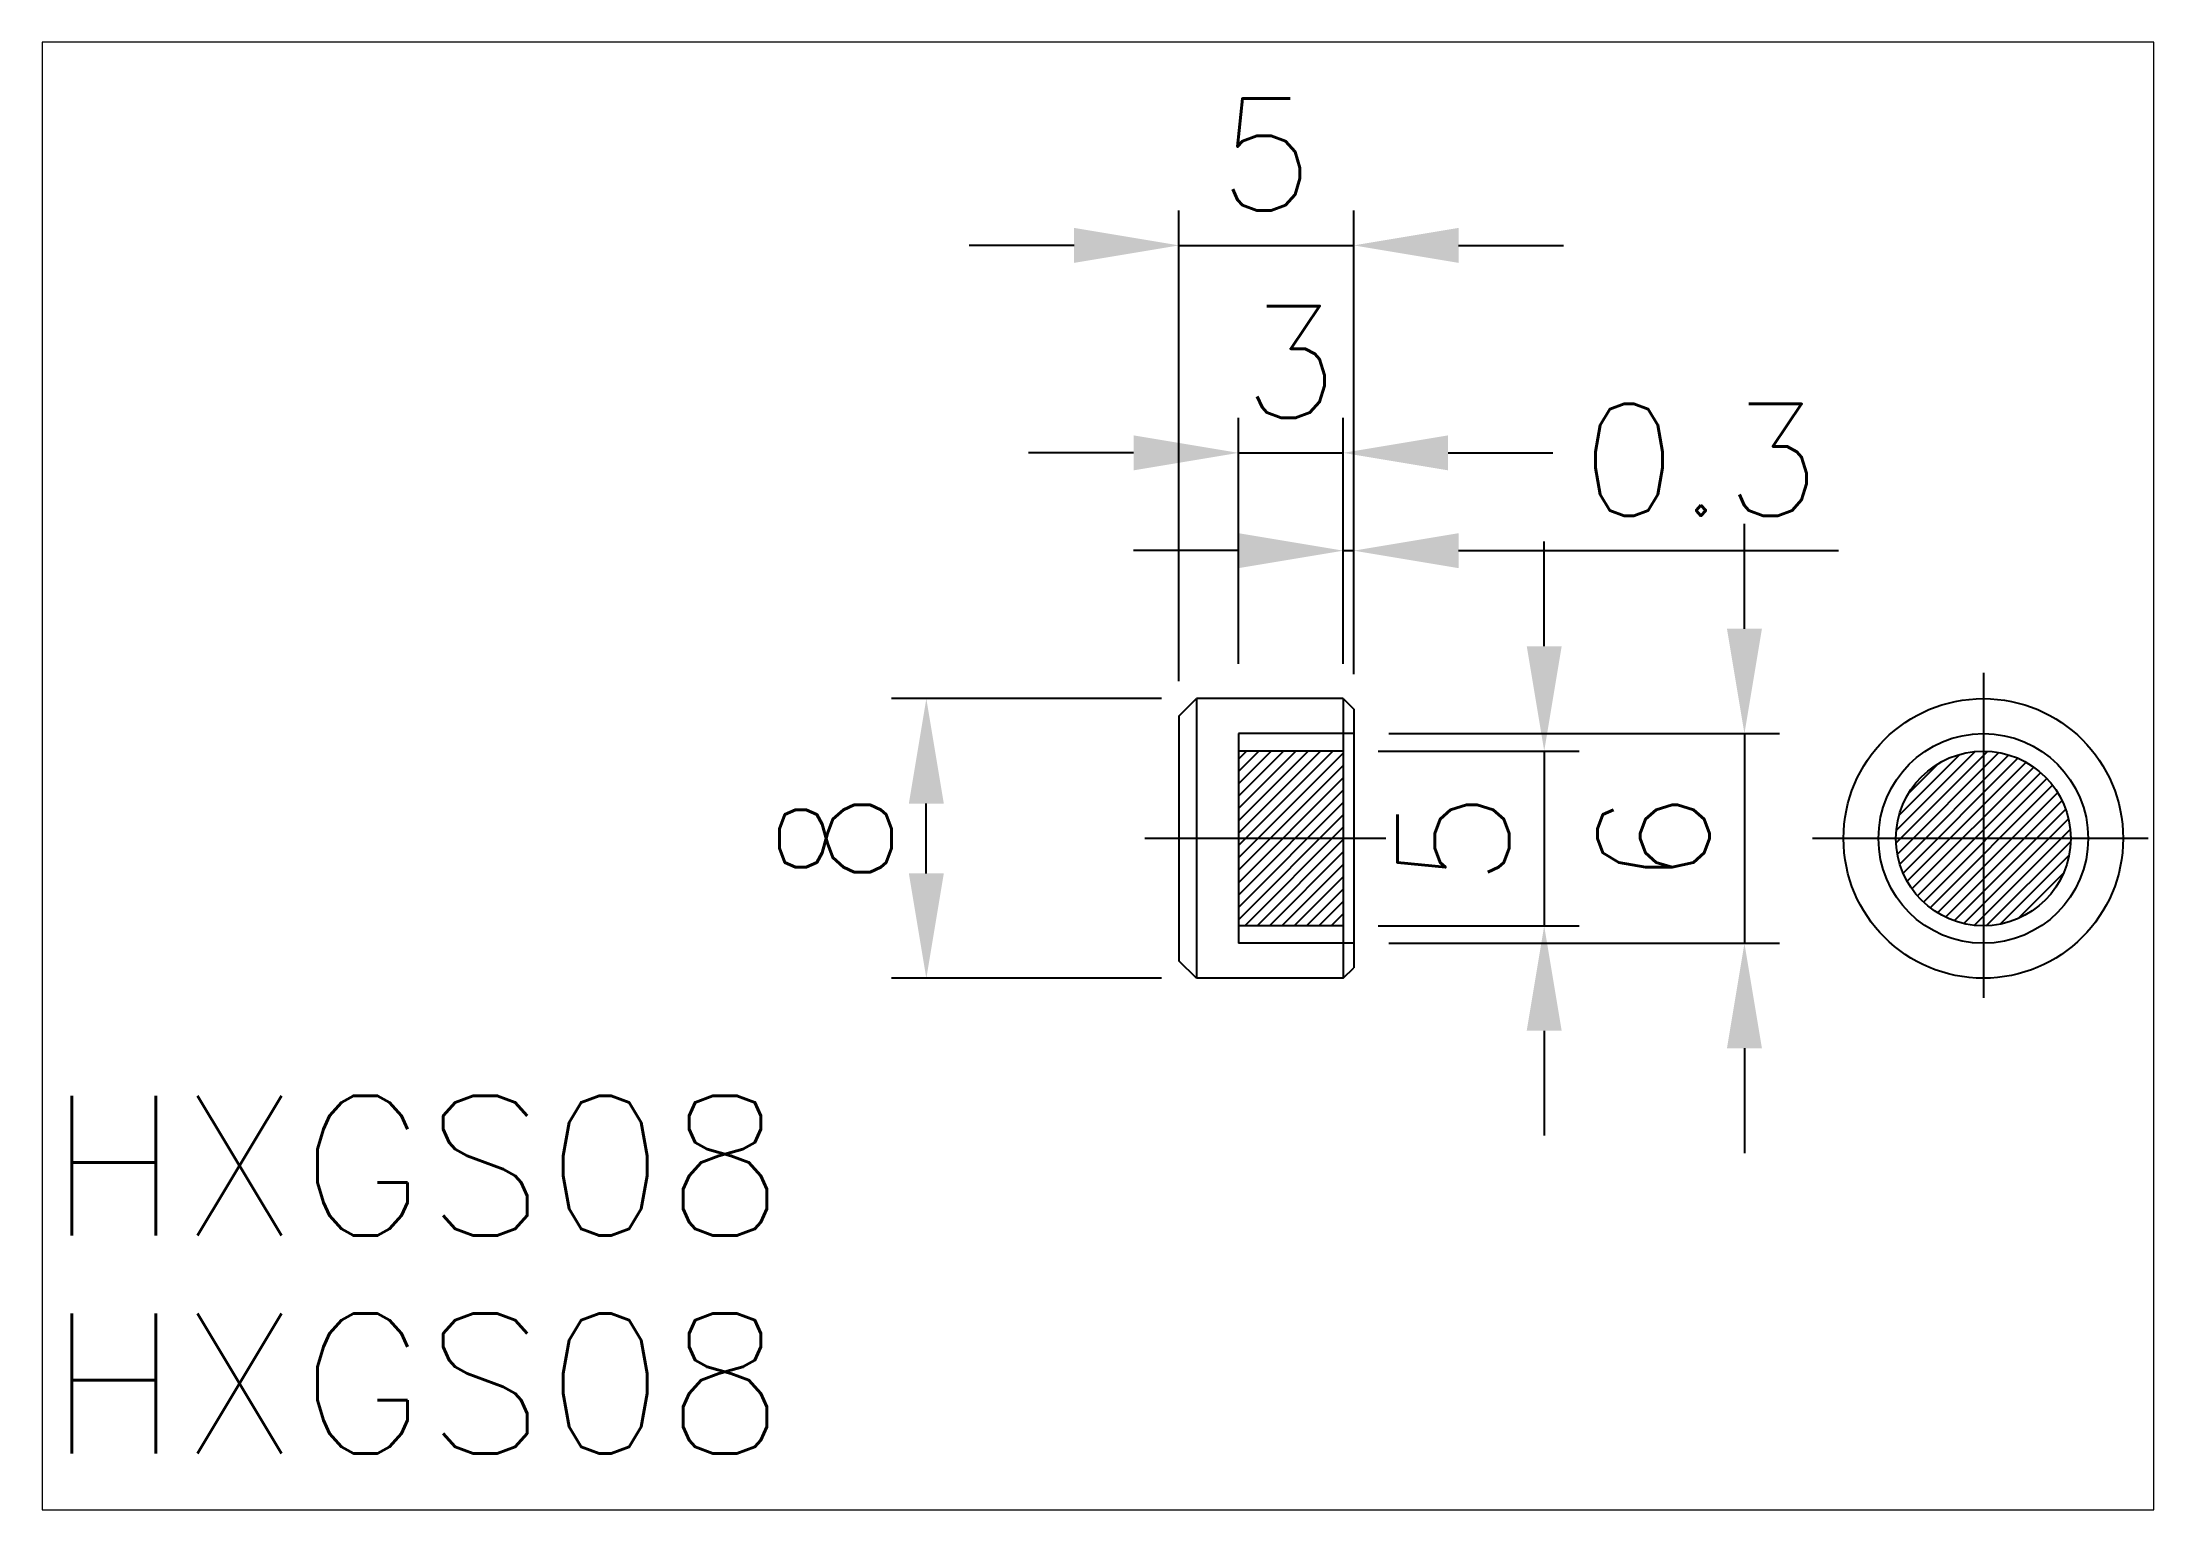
# Paper-space layout 'レイアウト1' of a CAD drawing. Extents: x 1.12 to 10.1, y 0.78 to 7.02.
# The model-space entities are those that its viewports show. They can reach past a viewport. Long polylines and large blocks are cut down to what shows.
import ezdxf

# ---------------------------------------------------------------- set-up
doc = ezdxf.new("R2010")
doc.units = 0
doc.header["$MEASUREMENT"] = 0
doc.header["$PDMODE"] = 64
doc.linetypes.add('CENTER', pattern=[17.5, 13, -1.5, 1.5, -1.5])
doc.linetypes.add('DASHED', pattern=[3.5, 2, -1.5])
doc.layers.get('0').update_dxf_attribs({"linetype": 'CONTINUOUS'})
doc.layers.get('DEFPOINTS').update_dxf_attribs({"linetype": 'CONTINUOUS'})
doc.layers.add('CENTER', color=1, linetype='CENTER')
doc.styles.get("Standard").update_dxf_attribs({"font": 'txt.shx', "bigfont": '@extfont2.shx'})
doc.dimstyles.new('MISUMI', dxfattribs={"dimtxt": 3.2, "dimasz": 3, "dimexe": 1, "dimexo": 1, "dimgap": 1, "dimtad": 1, "dimdsep": 46, "dimtxsty": 'STANDARD', "dimcen": 0, "dimadec": 0, "dimazin": 0, "dimtfac": 0.6, "dimtix": 1, "dimtmove": 2, "dimatfit": 3, "dimfxl": 1, "dimtvp": 1, "dimtolj": 1, "dimarcsym": 0})

# ---------------------------------------------------------------- blocks, each defined once
blk = doc.blocks.new('*D59')
at = {"color": 0, "linetype": 'Continuous', "lineweight": -2}
for p, q in [((128.289, 180.517), (128.289, 187.549)), ((131.289, 180.517), (131.289, 187.549)), ((125.289, 186.549), (122.289, 186.549)), ((128.289, 186.549), (131.289, 186.549)), ((134.289, 186.549), (137.289, 186.549))]:
    blk.add_line(p, q, dxfattribs=at)
at = {"color": 0, "linetype": 'Continuous'}
for points in [[(125.289, 187.049), (125.289, 186.049), (128.289, 186.549)], [(134.289, 187.049), (134.289, 186.049), (131.289, 186.549)]]:
    blk.add_solid(points, dxfattribs=at)
at = {"layer": 'DEFPOINTS', "color": 0, "linetype": 'Continuous'}
for p in [(131.289, 186.549), (128.289, 179.517), (131.289, 179.517)]:
    blk.add_point(p, dxfattribs=at)
at = {"color": 0, "linetype": 'Continuous', "insert": (129.789, 189.149), "char_height": 3.2, "attachment_point": 5}
blk.add_mtext('\\A1;3', dxfattribs=at)
blk = doc.blocks.new('*D58')
at = {"color": 0, "linetype": 'Continuous', "lineweight": -2}
for p, q in [((126.589, 180.017), (126.589, 193.485)), ((131.589, 180.217), (131.589, 193.485)), ((123.589, 192.485), (120.589, 192.485)), ((126.589, 192.485), (131.589, 192.485)), ((134.589, 192.485), (137.589, 192.485))]:
    blk.add_line(p, q, dxfattribs=at)
at = {"color": 0, "linetype": 'Continuous'}
for points in [[(123.589, 192.985), (123.589, 191.985), (126.589, 192.485)], [(134.589, 192.985), (134.589, 191.985), (131.589, 192.485)]]:
    blk.add_solid(points, dxfattribs=at)
at = {"layer": 'DEFPOINTS', "color": 0, "linetype": 'Continuous'}
for p in [(131.589, 192.485), (126.589, 179.017), (131.589, 179.217)]:
    blk.add_point(p, dxfattribs=at)
at = {"color": 0, "linetype": 'Continuous', "insert": (129.089, 195.085), "char_height": 3.2, "attachment_point": 5}
blk.add_mtext('\\A1;5', dxfattribs=at)
blk = doc.blocks.new('*D57')
at = {"color": 0, "linetype": 'Continuous', "lineweight": -2}
for p, q in [((131.289, 180.517), (131.289, 184.751)), ((131.589, 180.217), (131.589, 184.751)), ((128.289, 183.751), (125.289, 183.751)), ((131.289, 183.751), (131.589, 183.751)), ((134.589, 183.751), (145.456, 183.751))]:
    blk.add_line(p, q, dxfattribs=at)
at = {"color": 0, "linetype": 'Continuous'}
for points in [[(128.289, 184.251), (128.289, 183.251), (131.289, 183.751)], [(134.589, 184.251), (134.589, 183.251), (131.589, 183.751)]]:
    blk.add_solid(points, dxfattribs=at)
at = {"layer": 'DEFPOINTS', "color": 0, "linetype": 'Continuous'}
for p in [(131.589, 183.751), (131.289, 179.517), (131.589, 179.217)]:
    blk.add_point(p, dxfattribs=at)
at = {"color": 0, "linetype": 'Continuous', "insert": (141.523, 186.351), "char_height": 3.2, "attachment_point": 5}
blk.add_mtext('\\A1;0.3', dxfattribs=at)
blk = doc.blocks.new('*D56')
at = {"color": 0, "linetype": 'Continuous', "lineweight": -2}
for p, q in [((137.038, 181.017), (137.038, 184.017)), ((132.289, 178.017), (138.038, 178.017)), ((137.038, 178.017), (137.038, 173.017)), ((132.289, 173.017), (138.038, 173.017)), ((137.038, 170.017), (137.038, 167.017))]:
    blk.add_line(p, q, dxfattribs=at)
at = {"color": 0, "linetype": 'Continuous'}
for points in [[(136.538, 181.017), (137.538, 181.017), (137.038, 178.017)], [(136.538, 170.017), (137.538, 170.017), (137.038, 173.017)]]:
    blk.add_solid(points, dxfattribs=at)
at = {"layer": 'DEFPOINTS', "color": 0, "linetype": 'Continuous'}
for p in [(131.289, 178.017), (131.289, 173.017), (137.038, 173.017)]:
    blk.add_point(p, dxfattribs=at)
at = {"color": 0, "linetype": 'Continuous', "insert": (134.438, 175.517), "char_height": 3.2, "attachment_point": 5, "rotation": 90}
blk.add_mtext('\\A1;5', dxfattribs=at)
blk = doc.blocks.new('*D55')
at = {"color": 0, "linetype": 'Continuous', "lineweight": -2}
for p, q in [((142.766, 181.517), (142.766, 184.517)), ((132.589, 178.517), (143.766, 178.517)), ((142.766, 178.517), (142.766, 172.517)), ((132.589, 172.517), (143.766, 172.517)), ((142.766, 169.517), (142.766, 166.517))]:
    blk.add_line(p, q, dxfattribs=at)
at = {"color": 0, "linetype": 'Continuous'}
for points in [[(142.266, 181.517), (143.266, 181.517), (142.766, 178.517)], [(142.266, 169.517), (143.266, 169.517), (142.766, 172.517)]]:
    blk.add_solid(points, dxfattribs=at)
at = {"layer": 'DEFPOINTS', "color": 0, "linetype": 'Continuous'}
for p in [(131.589, 178.517), (131.589, 172.517), (142.766, 172.517)]:
    blk.add_point(p, dxfattribs=at)
at = {"color": 0, "linetype": 'Continuous', "insert": (140.166, 175.517), "char_height": 3.2, "attachment_point": 5, "rotation": 90}
blk.add_mtext('\\A1;6', dxfattribs=at)
blk = doc.blocks.new('*D54')
at = {"color": 0, "linetype": 'Continuous', "lineweight": -2}
for p, q in [((126.089, 179.517), (118.362, 179.517)), ((119.362, 174.517), (119.362, 176.517)), ((126.089, 171.517), (118.362, 171.517))]:
    blk.add_line(p, q, dxfattribs=at)
at = {"color": 0, "linetype": 'Continuous'}
for points in [[(118.862, 176.517), (119.862, 176.517), (119.362, 179.517)], [(118.862, 174.517), (119.862, 174.517), (119.362, 171.517)]]:
    blk.add_solid(points, dxfattribs=at)
at = {"layer": 'DEFPOINTS', "color": 0, "linetype": 'Continuous'}
for p in [(119.362, 179.517), (127.089, 179.517), (127.089, 171.517)]:
    blk.add_point(p, dxfattribs=at)
at = {"color": 0, "linetype": 'Continuous', "insert": (116.762, 175.517), "char_height": 3.2, "attachment_point": 5, "rotation": 90}
blk.add_mtext('\\A1;8', dxfattribs=at)
blk = doc.blocks.new('*X47')
at = {"color": 0, "linetype": 'Continuous'}
for p, q in [((128.289, 175.312), (130.994, 178.017)), ((128.289, 175.665), (130.641, 178.017)), ((128.289, 176.019), (130.287, 178.017)), ((128.289, 176.373), (129.934, 178.017)), ((128.289, 176.726), (129.58, 178.017)), ((128.289, 177.08), (129.226, 178.017)), ((128.289, 177.433), (128.873, 178.017)), ((128.289, 177.787), (128.519, 178.017)), ((128.289, 174.958), (131.289, 177.958)), ((128.289, 174.605), (131.289, 177.605)), ((128.289, 174.251), (131.289, 177.251)), ((128.289, 173.898), (131.289, 176.898)), ((128.289, 173.544), (131.289, 176.544)), ((128.289, 173.191), (131.289, 176.191)), ((128.469, 173.017), (131.289, 175.837)), ((128.823, 173.017), (131.289, 175.483)), ((129.176, 173.017), (131.289, 175.13)), ((129.53, 173.017), (131.289, 174.776)), ((129.883, 173.017), (131.289, 174.423)), ((130.237, 173.017), (131.289, 174.069)), ((130.59, 173.017), (131.289, 173.716)), ((130.944, 173.017), (131.289, 173.362))]:
    blk.add_line(p, q, dxfattribs=at)

msp = doc.modelspace()

# ---------------------------------------------------------------- hatches: boundary and pattern name
at = {"linetype": 'Continuous'}
h = msp.add_hatch(dxfattribs=at)
h.set_pattern_fill('ANSI31', color=3, scale=2, style=0)
edge = h.paths.add_edge_path()
edge.add_arc((149.60007, 175.51682), 2.5, 0, 360)

# ---------------------------------------------------------------- linework, layer by layer
at = {"color": 7, "linetype": 'Continuous'}
for p, q in [((126.58927, 179.01682), (127.08927, 179.51682)), ((131.28927, 179.51682), (127.08927, 179.51682)), ((127.08927, 179.51682), (127.08927, 171.51682)), ((131.28927, 179.51682), (131.58927, 179.21682)), ((131.28927, 179.51682), (131.28927, 171.51682)), ((126.58927, 179.01682), (126.58927, 172.01682)), ((131.58927, 179.21682), (131.58927, 171.81682)), ((127.08927, 171.51682), (126.58927, 172.01682)), ((131.28927, 171.51682), (131.58927, 171.81682)), ((131.28927, 171.51682), (127.08927, 171.51682))]:
    msp.add_line(p, q, dxfattribs=at)
at = {"color": 3, "linetype": 'DASHED'}
for p, q in [((128.28927, 178.51682), (128.28927, 172.51682)), ((131.58927, 178.51682), (128.28927, 178.51682)), ((131.28927, 178.01682), (128.28927, 178.01682)), ((131.28927, 173.01682), (128.28927, 173.01682)), ((131.58927, 172.51682), (128.28927, 172.51682))]:
    msp.add_line(p, q, dxfattribs=at)
at = {"color": 7, "linetype": 'Continuous'}
for radius in [4, 3, 2.5]:
    msp.add_circle((149.60007, 175.51682), radius, dxfattribs=at)
at = {"layer": 'CENTER', "color": 1, "linetype": 'CENTER'}
for p, q in [((149.60007, 180.25837), (149.60007, 170.95979)), ((132.50448, 175.51682), (125.6111, 175.51682)), ((154.31486, 175.51682), (144.70847, 175.51682))]:
    msp.add_line(p, q, dxfattribs=at)

# ---------------------------------------------------------------- block references
at = {"color": 3, "linetype": 'Continuous'}
msp.add_blockref('*X47', (0, 0), dxfattribs=at)

# ---------------------------------------------------------------- texts
at = {"color": 7, "linetype": 'Continuous'}
for p in [(94.23048, 164.15383), (94.23048, 157.92275)]:
    msp.add_text('HXGS08', height=4, dxfattribs=at).set_placement(p)

# ---------------------------------------------------------------- dimensions: what is measured, and where the dimension line sits
for base, p1, p2, picture, middle in [((131.58927, 192.48523), (126.58927, 179.01682), (131.58927, 179.21682), '*D58', (129.08927, 195.08523)), ((131.28927, 186.54916), (128.28927, 179.51682), (131.28927, 179.51682), '*D59', (129.78927, 189.14916))]:
    dim = msp.add_linear_dim(base=base, p1=p1, p2=p2, dimstyle='MISUMI', override={"dimdec": 4, "dimtdec": 4, "dimtmove": 0, "dimtzin": 0}, dxfattribs=at)
    dim.commit()
    dim.dimension.update_dxf_attribs({"geometry": picture, "text_midpoint": middle})
dim = msp.add_linear_dim(base=(131.58927, 183.75087), p1=(131.28927, 179.51682), p2=(131.58927, 179.21682), dimstyle='MISUMI', override={"dimdec": 4, "dimtdec": 4, "dimtmove": 0, "dimtzin": 0}, dxfattribs=at)
dim.commit()
dim.dimension.update_dxf_attribs({"geometry": '*D57', "text_midpoint": (141.5226, 183.75087), "dimtype": 160})
for base, p1, p2, picture, middle in [((142.76628, 172.51682), (131.58927, 178.51682), (131.58927, 172.51682), '*D55', (140.16628, 175.51682)), ((137.03775, 173.01682), (131.28927, 178.01682), (131.28927, 173.01682), '*D56', (134.43775, 175.51682)), ((119.36224, 179.51682), (127.08927, 171.51682), (127.08927, 179.51682), '*D54', (116.76224, 175.51682))]:
    dim = msp.add_linear_dim(base=base, p1=p1, p2=p2, angle=90, dimstyle='MISUMI', override={"dimdec": 4, "dimtdec": 4, "dimtmove": 0, "dimtzin": 0}, dxfattribs=at)
    dim.commit()
    dim.dimension.update_dxf_attribs({"geometry": picture, "text_midpoint": middle})

psp = doc.layouts.new('レイアウト1')

# ---------------------------------------------------------------- viewports
at = {"layer": '0', "color": 7, "linetype": 'Continuous', "view_target_point": (148.5, 105)}
psp.add_viewport(center=(5.6137, 3.9021), size=(8.982, 6.243333), view_center_point=(-24.22733, 72.30399), view_height=41.9874193, dxfattribs=at)

doc.saveas('drawing.dxf')
